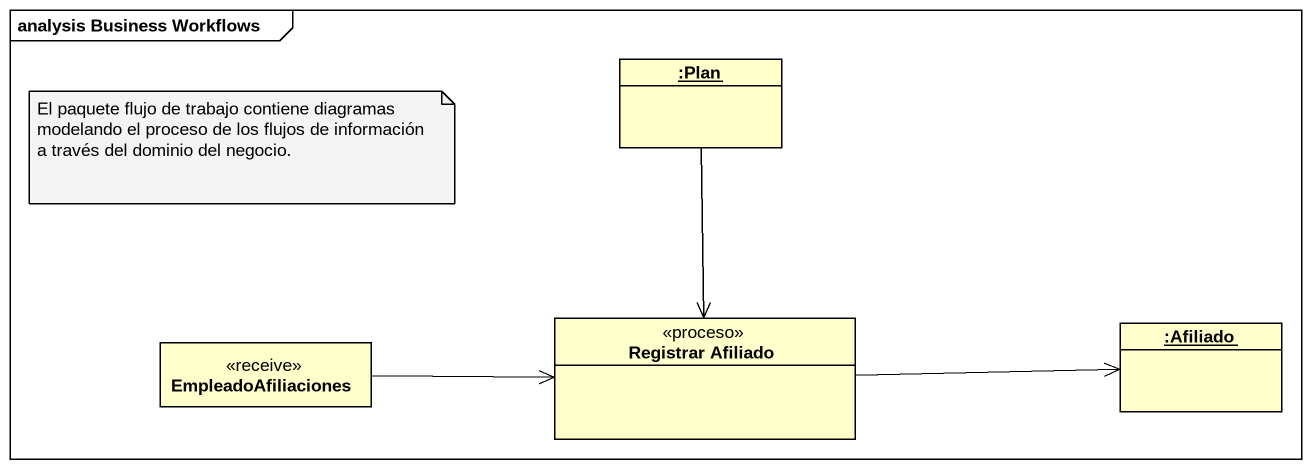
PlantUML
@startuml
mainframe analysis Business Workflows
hide circle
hide empty members
object ":Plan" as Plan
class "Registrar Afiliado" as Registrar_Afiliado <<proceso>>
object ":Afiliado" as Afiliado
class EmpleadoAfiliaciones <<receive>>
Plan --> Registrar_Afiliado
Registrar_Afiliado -right-> Afiliado
EmpleadoAfiliaciones -right-> Registrar_Afiliado
note as N1
  El paquete flujo de trabajo contiene diagramas modelando el proceso de los flujos de información a través del dominio del negocio.
end note
@enduml
